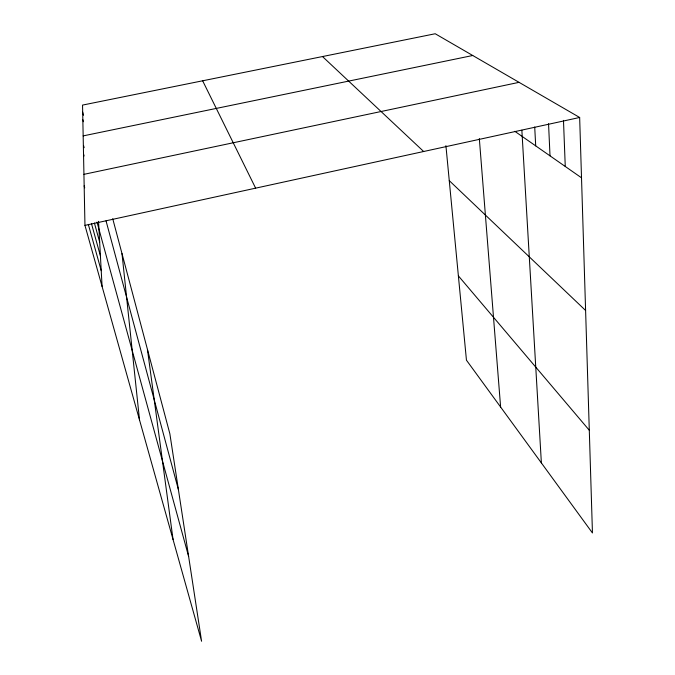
<?xml version="1.0" encoding="UTF-8"?>
<svg xmlns="http://www.w3.org/2000/svg" width="675" height="675" viewBox="0 0 675 675"><rect width="100%" height="100%" fill="white"/><g stroke="black" fill="none" stroke-linecap="round" stroke-linejoin="round"><path stroke-width="1.01" d="M112.725 218.717L169.872 433.831L201.589 641.25L84.957 225.391L579.656 117.475L592.456 532.98L466.45 360.188L445.913 145.631M83.928 174.336L519.05 82.342M83.16 135.894L472.736 55.502M579.656 117.475L435.215 33.75L82.544 105.089L84.957 225.391M514.822 131.313L581.513 177.803M322.498 56.548L423.664 151.504M449.263 180.638L585.596 310.466M458.384 275.881L589.292 430.253M202.652 80.797L255.631 188.156M88.324 224.362L101.225 270.683M84.164 185.836L84.713 187.844M94.407 223.028L99.664 242.131M91.429 223.476L100.423 255.935M97.014 222.083L188.629 556.495M83.607 145.682L84.147 147.69M83.523 153.993L84.071 156.001M106.034 220.843L178.386 489.535M82.688 112.202L83.497 115.248M82.839 119.686L83.379 121.719M147.437 349.38L173.045 539.494M121.998 253.597L139.523 419.96M479.326 138.586L500.622 407.05M521.859 130.224L541.375 462.932M98.533 221.316L102.085 286.478M534.71 127.001L535.705 145.868M548.547 123.685L550.015 155.849M563.482 120.386L565.262 166.472"/></g></svg>
